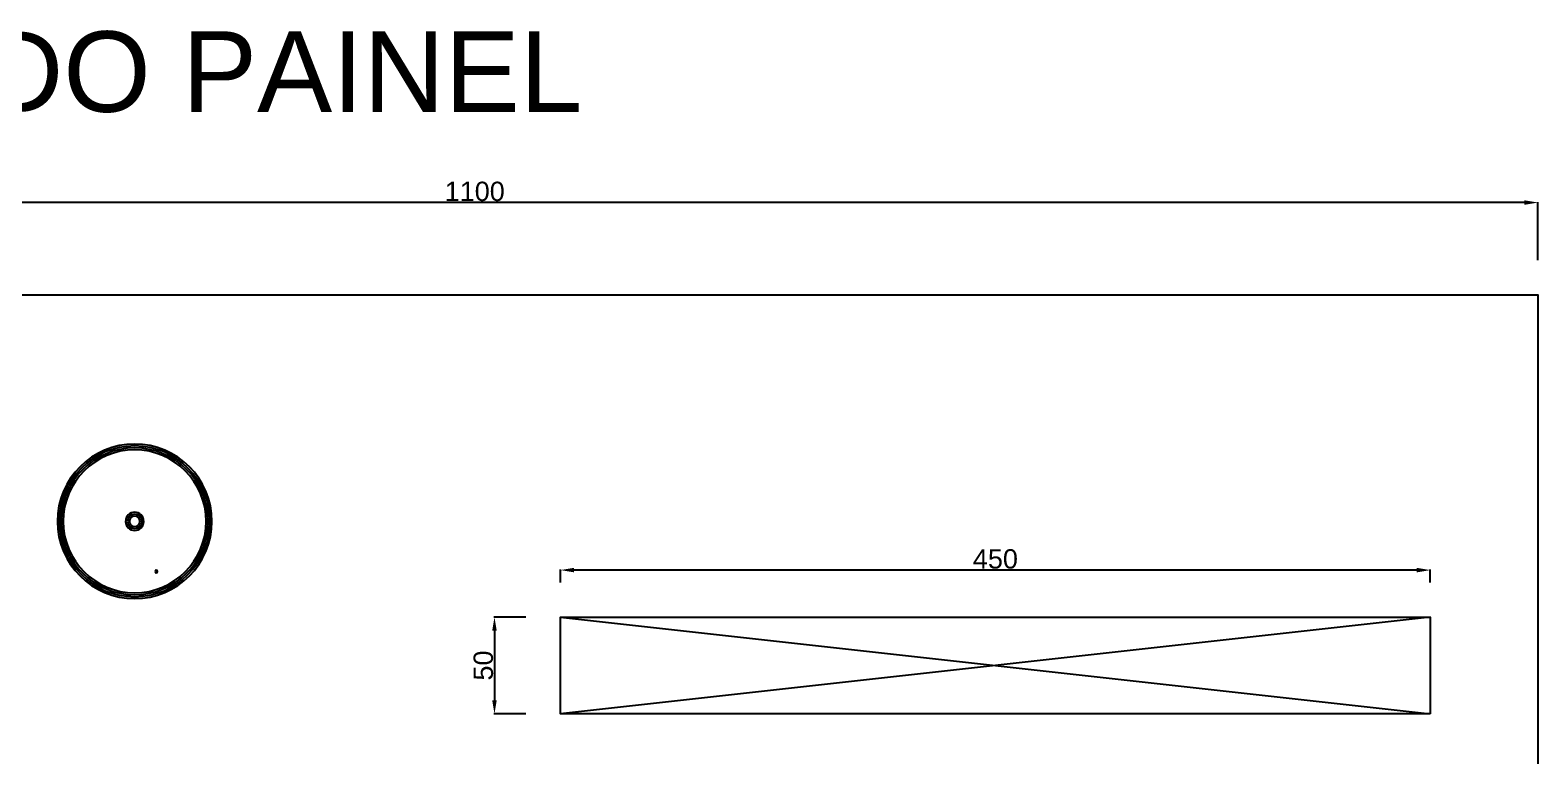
# Model space of a CAD drawing. Header units: millimetres. Extents: x 1729 to 7209, y 940 to 3564.
# Drawn here: x 2121 to 2901, y 1501 to 1877 of the extents above; entities that cross this region are included whole.
import ezdxf

# ---------------------------------------------------------------- set-up
doc = ezdxf.new("R2010")
doc.units = ezdxf.units.MM
doc.layers.add('Traço-fino', color=7, linetype='Continuous', transparency=0.7)
doc.styles.get("Standard").update_dxf_attribs({"font": 'arial.ttf'})
doc.dimstyles.new('ISO-25', dxfattribs={"dimtxt": 10, "dimasz": 7, "dimexe": 0.25, "dimexo": 18, "dimtad": 1, "dimtxsty": 'Standard', "dimcen": 2.5, "dimclrd": 1, "dimadec": 0, "dimazin": 0, "dimtfac": 1, "dimtmove": 0, "dimatfit": 3, "dimfxl": 0, "dimarcsym": 0})

# ---------------------------------------------------------------- blocks, each defined once
blk = doc.blocks.new('*D51')
at = {"color": 0, "lineweight": -2}
for p, q in [((1800.63, 1757.68), (1800.63, 1787.69)), ((2900.63, 1757.68), (2900.63, 1787.69))]:
    blk.add_line(p, q, dxfattribs=at)
at = {"color": 1, "lineweight": -2}
blk.add_line((2893.63, 1787.44), (1807.63, 1787.44), dxfattribs=at)
at = {"color": 1}
for points in [[(1807.63, 1788.61), (1807.63, 1786.27), (1800.63, 1787.44)], [(2893.63, 1788.61), (2893.63, 1786.27), (2900.63, 1787.44)]]:
    blk.add_solid(points, dxfattribs=at)
at = {"layer": 'Defpoints', "color": 0}
for p in [(1800.63, 1787.44), (1800.63, 1739.68), (2900.63, 1739.68)]:
    blk.add_point(p, dxfattribs=at)
at = {"color": 0, "insert": (2350.63, 1793.17), "char_height": 10, "attachment_point": 5}
blk.add_mtext('1100', dxfattribs=at)
blk = doc.blocks.new('*D53')
at = {"color": 0, "lineweight": -2}
for p, q in [((2395, 1590.8), (2395, 1597.45)), ((2845, 1590.8), (2845, 1597.45))]:
    blk.add_line(p, q, dxfattribs=at)
at = {"color": 1, "lineweight": -2}
blk.add_line((2838, 1597.2), (2402, 1597.2), dxfattribs=at)
at = {"color": 1}
for points in [[(2402, 1598.37), (2402, 1596.03), (2395, 1597.2)], [(2838, 1598.37), (2838, 1596.03), (2845, 1597.2)]]:
    blk.add_solid(points, dxfattribs=at)
at = {"layer": 'Defpoints', "color": 0}
for p in [(2395, 1597.2), (2395, 1572.8), (2845, 1572.8)]:
    blk.add_point(p, dxfattribs=at)
at = {"color": 0, "insert": (2620, 1602.93), "char_height": 10, "attachment_point": 5}
blk.add_mtext('450', dxfattribs=at)
blk = doc.blocks.new('*D50')
at = {"color": 0, "lineweight": -2}
for p, q in [((2377, 1572.8), (2360.6, 1572.8)), ((2377, 1522.8), (2360.6, 1522.8))]:
    blk.add_line(p, q, dxfattribs=at)
at = {"color": 1, "lineweight": -2}
blk.add_line((2360.85, 1565.8), (2360.85, 1529.8), dxfattribs=at)
at = {"color": 1}
for points in [[(2359.68, 1565.8), (2362.02, 1565.8), (2360.85, 1572.8)], [(2359.68, 1529.8), (2362.02, 1529.8), (2360.85, 1522.8)]]:
    blk.add_solid(points, dxfattribs=at)
at = {"layer": 'Defpoints', "color": 0}
for p in [(2395, 1572.8), (2360.85, 1522.8), (2395, 1522.8)]:
    blk.add_point(p, dxfattribs=at)
at = {"color": 0, "insert": (2355.12, 1547.8), "char_height": 10, "attachment_point": 5, "rotation": 90}
blk.add_mtext('50', dxfattribs=at)
blk = doc.blocks.new('CAMERA ESPIA')
for centre, radius in [((2625.07, 2783.81), 40), ((2625.07, 2783.81), 39), ((2625.07, 2783.81), 38), ((2625.07, 2783.81), 37), ((2625.07, 2783.81), 4.74), ((2625.07, 2783.81), 4.74), ((2625.07, 2783.81), 3.74), ((2625.07, 2783.81), 2.74), ((2613.88, 2757.83), 0.665)]:
    blk.add_circle(centre, radius)

msp = doc.modelspace()

# ---------------------------------------------------------------- linework, layer by layer
for p, q in [((2844.996, 1572.803), (2394.996, 1522.803)), ((2394.996, 1572.803), (2844.996, 1522.803))]:
    msp.add_line(p, q)
msp.add_lwpolyline([(2900.631, 939.679), (1800.631, 939.679), (1800.631, 1739.679), (2900.631, 1739.679)], close=True)
at = {"layer": 'Traço-fino'}
msp.add_lwpolyline([(2844.996, 1522.803), (2394.996, 1522.803), (2394.996, 1572.803), (2844.996, 1572.803)], close=True, dxfattribs=at)

# ---------------------------------------------------------------- block references
at = {"layer": 'Traço-fino', "xscale": -1}
msp.add_blockref('CAMERA ESPIA', (4799.773, -1161.37), dxfattribs=at)

# ---------------------------------------------------------------- texts
at = {"insert": (1872.605, 1876.063), "char_height": 41.67496, "attachment_point": 1}
msp.add_mtext_dynamic_manual_height_columns('FUNDO DO PAINEL', width=670.6184, gutter_width=208.375, heights=[0], dxfattribs=at)

# ---------------------------------------------------------------- dimensions: what is measured, and where the dimension line sits
for base, p1, p2, angle, picture, middle in [((1800.631, 1787.439), (2900.631, 1739.679), (1800.631, 1739.679), 180, '*D51', (2350.631, 1793.17)), ((2394.996, 1597.201), (2844.996, 1572.803), (2394.996, 1572.803), 180, '*D53', (2619.996, 1602.931)), ((2360.85, 1522.803), (2394.996, 1572.803), (2394.996, 1522.803), 90, '*D50', (2355.119, 1547.803))]:
    dim = msp.add_linear_dim(base=base, p1=p1, p2=p2, angle=angle, dimstyle='ISO-25')
    dim.commit()
    dim.dimension.update_dxf_attribs({"geometry": picture, "text_midpoint": middle})

doc.saveas('drawing.dxf')
